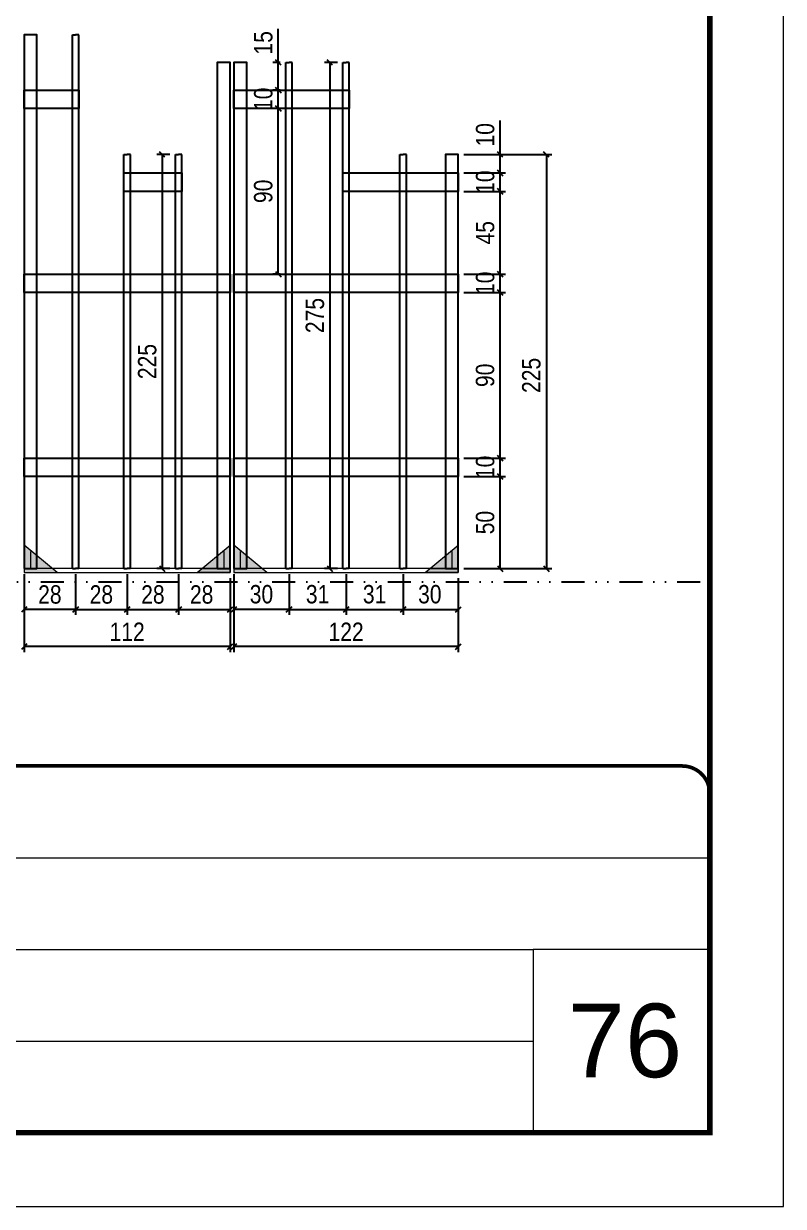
# Model space of a CAD drawing. Extents: x 14400 to 27878, y -21631 to 6985.
# Drawn here: x 20241 to 20653, y -14740 to -14097 of the extents above; entities that cross this region are included whole.
import ezdxf

# ---------------------------------------------------------------- set-up
doc = ezdxf.new("R2010")
doc.units = 0
for name, pattern in [('CONTINUO', [0]), ('DASHED', [0.75, 0.5, -0.25]), ('DIVIDE2', [0.625, 0.25, -0.125, 0, -0.125, 0, -0.125]), ('HIDDEN', [0.375, 0.25, -0.125])]:
    doc.linetypes.add(name, pattern=pattern)
for name, color, linetype, lineweight in [('CARIMBO', 255, 'Continuous', 9), ('Folhas', 255, 'Continuous', 9), ('Madeira', 126, 'Continuous', 18), ('Sarr 2.2x7', 40, 'Continuous', 9), ('SARRAFO DE PRESSAO', 251, 'DASHED', 9)]:
    doc.layers.add(name, color=color, linetype=linetype, lineweight=lineweight)
for name, color, linetype in [('COTA', 241, 'Continuous'), ('Nível', 160, 'Continuous'), ('SARR_2.2x10', 60, 'Continuous'), ('SARR_3.5x7', 81, 'Continuous'), ('SARR_7x7', 40, 'Continuous')]:
    doc.layers.add(name, color=color, linetype=linetype)
doc.styles.add('ARIAL', font='arial.ttf')
doc.styles.add('COTA TECNICA', font='techl___.ttf', dxfattribs={"height": 10})
doc.dimstyles.new('PAINEL', dxfattribs={"dimtxt": 10, "dimasz": 3, "dimexe": 3, "dimexo": 3, "dimgap": 3, "dimtad": 1, "dimdec": 1, "dimzin": 12, "dimdsep": 46, "dimtxsty": 'COTA TECNICA', "dimblk1": 'OBLIQUE', "dimblk2": 'OBLIQUE', "dimsah": 1, "dimcen": 0.9, "dimclrd": 4, "dimclre": 4, "dimclrt": 240, "dimadec": 1, "dimazin": 3, "dimtfac": 1, "dimtdec": 1, "dimtmove": 0, "dimatfit": 3, "dimfxl": 1, "dimtolj": 1, "dimtzin": 12, "dimarcsym": 0})

# ---------------------------------------------------------------- blocks, each defined once
blk = doc.blocks.new('9999999999')
at = {"color": 30, "linetype": 'CONTINUO'}
for p, q in [((98564.56, 34379.64), (99583.98, 34379.64)), ((98564.56, 34329.83), (99487.98, 34329.83)), ((99583.98, 34329.83), (99487.98, 34329.83)), ((99487.98, 34329.83), (99487.98, 34230.21)), ((98564.56, 34280.02), (99487.98, 34280.02))]:
    blk.add_line(p, q, dxfattribs=at)
at = {"color": 30, "linetype": 'CONTINUO', "const_width": 2}
blk.add_lwpolyline([(99583.98, 34230.21), (99583.98, 34414.45, 0.414214), (99568.98, 34429.45), (98228.98, 34429.45, 0.414214), (98213.98, 34414.45), (98213.98, 34245.21, 0.414214), (98228.98, 34230.21), (99583.98, 34230.21)], format="xyb", dxfattribs=at)
at = {"layer": 'Folhas'}
blk.add_lwpolyline([(98138.98, 34190.21), (99623.98, 34190.21), (99623.98, 35240.21), (98138.98, 35240.21)], close=True, dxfattribs=at)
at = {"layer": 'Folhas', "color": 30, "const_width": 3}
blk.add_lwpolyline([(98213.98, 34230.21), (99583.98, 34230.21), (99583.98, 35200.21), (98213.98, 35200.21)], close=True, dxfattribs=at)
blk = doc.blocks.new('_Oblique')
at = {"color": 0, "linetype": 'ByBlock', "lineweight": -2}
blk.add_line((-0.5, -0.5), (0.5, 0.5), dxfattribs=at)
blk = doc.blocks.new('*D3147')
at = {"layer": 'COTA', "color": 4, "lineweight": -2, "transparency": 16777216}
for p, q in [((20240.82, -14411.34), (20240.82, -14438.52)), ((20352.82, -14411.34), (20352.82, -14438.52)), ((20352.82, -14435.52), (20240.82, -14435.52))]:
    blk.add_line(p, q, dxfattribs=at)
at = {"layer": 'Defpoints', "color": 0, "transparency": 16777216}
for p in [(20240.82, -14408.34), (20352.82, -14408.34), (20240.82, -14435.52)]:
    blk.add_point(p, dxfattribs=at)
at = {"layer": 'COTA', "color": 4, "lineweight": -2, "transparency": 16777216, "xscale": 3, "yscale": 3, "zscale": 3, "rotation": 180}
blk.add_blockref('_Oblique', (20240.82, -14435.52), dxfattribs=at)
at = {"layer": 'COTA', "color": 4, "lineweight": -2, "transparency": 16777216, "xscale": 3, "yscale": 3, "zscale": 3}
blk.add_blockref('_Oblique', (20352.82, -14435.52), dxfattribs=at)
at = {"layer": 'COTA', "color": 240, "transparency": 16777216, "insert": (20296.82, -14427.46), "char_height": 10, "attachment_point": 5, "style": 'COTA TECNICA'}
blk.add_mtext('\\A1;112', dxfattribs=at)
blk = doc.blocks.new('*D3148')
at = {"layer": 'COTA', "color": 4, "lineweight": -2, "transparency": 16777216}
for p, q in [((20240.82, -14396.14), (20240.82, -14418.34)), ((20268.82, -14396.14), (20268.82, -14418.34)), ((20268.82, -14415.34), (20240.82, -14415.34))]:
    blk.add_line(p, q, dxfattribs=at)
at = {"layer": 'Defpoints', "color": 0, "transparency": 16777216}
for p in [(20240.82, -14393.14), (20268.82, -14393.14), (20240.82, -14415.34)]:
    blk.add_point(p, dxfattribs=at)
at = {"layer": 'COTA', "color": 4, "lineweight": -2, "transparency": 16777216, "xscale": 3, "yscale": 3, "zscale": 3, "rotation": 180}
blk.add_blockref('_Oblique', (20240.82, -14415.34), dxfattribs=at)
at = {"layer": 'COTA', "color": 4, "lineweight": -2, "transparency": 16777216, "xscale": 3, "yscale": 3, "zscale": 3}
blk.add_blockref('_Oblique', (20268.82, -14415.34), dxfattribs=at)
at = {"layer": 'COTA', "color": 240, "transparency": 16777216, "insert": (20254.82, -14407.25), "char_height": 10, "attachment_point": 5, "style": 'COTA TECNICA'}
blk.add_mtext('\\A1;28', dxfattribs=at)
blk = doc.blocks.new('*D3149')
at = {"layer": 'COTA', "color": 4, "lineweight": -2, "transparency": 16777216}
for p, q in [((20324.82, -14396.14), (20324.82, -14418.34)), ((20352.82, -14398.34), (20352.82, -14418.34)), ((20324.82, -14415.34), (20352.82, -14415.34))]:
    blk.add_line(p, q, dxfattribs=at)
at = {"layer": 'Defpoints', "color": 0, "transparency": 16777216}
for p in [(20324.82, -14393.14), (20352.82, -14395.34), (20352.82, -14415.34)]:
    blk.add_point(p, dxfattribs=at)
at = {"layer": 'COTA', "color": 4, "lineweight": -2, "transparency": 16777216, "xscale": 3, "yscale": 3, "zscale": 3, "rotation": 180}
blk.add_blockref('_Oblique', (20324.82, -14415.34), dxfattribs=at)
at = {"layer": 'COTA', "color": 4, "lineweight": -2, "transparency": 16777216, "xscale": 3, "yscale": 3, "zscale": 3}
blk.add_blockref('_Oblique', (20352.82, -14415.34), dxfattribs=at)
at = {"layer": 'COTA', "color": 240, "transparency": 16777216, "insert": (20337.32, -14407.25), "char_height": 10, "attachment_point": 5, "style": 'COTA TECNICA'}
blk.add_mtext('\\A1;28', dxfattribs=at)
blk = doc.blocks.new('*D3150')
at = {"layer": 'COTA', "color": 4, "lineweight": -2, "transparency": 16777216}
for p, q in [((20268.82, -14396.14), (20268.82, -14418.34)), ((20296.82, -14396.14), (20296.82, -14418.34)), ((20268.82, -14415.34), (20296.82, -14415.34))]:
    blk.add_line(p, q, dxfattribs=at)
at = {"layer": 'Defpoints', "color": 0, "transparency": 16777216}
for p in [(20268.82, -14393.14), (20296.82, -14393.14), (20296.82, -14415.34)]:
    blk.add_point(p, dxfattribs=at)
at = {"layer": 'COTA', "color": 4, "lineweight": -2, "transparency": 16777216, "xscale": 3, "yscale": 3, "zscale": 3, "rotation": 180}
blk.add_blockref('_Oblique', (20268.82, -14415.34), dxfattribs=at)
at = {"layer": 'COTA', "color": 4, "lineweight": -2, "transparency": 16777216, "xscale": 3, "yscale": 3, "zscale": 3}
blk.add_blockref('_Oblique', (20296.82, -14415.34), dxfattribs=at)
at = {"layer": 'COTA', "color": 240, "transparency": 16777216, "insert": (20282.82, -14407.25), "char_height": 10, "attachment_point": 5, "style": 'COTA TECNICA'}
blk.add_mtext('\\A1;28', dxfattribs=at)
blk = doc.blocks.new('*D3151')
at = {"layer": 'COTA', "color": 4, "lineweight": -2, "transparency": 16777216}
for p, q in [((20296.82, -14396.14), (20296.82, -14418.34)), ((20324.82, -14396.14), (20324.82, -14418.34)), ((20296.82, -14415.34), (20324.82, -14415.34))]:
    blk.add_line(p, q, dxfattribs=at)
at = {"layer": 'Defpoints', "color": 0, "transparency": 16777216}
for p in [(20296.82, -14393.14), (20324.82, -14393.14), (20324.82, -14415.34)]:
    blk.add_point(p, dxfattribs=at)
at = {"layer": 'COTA', "color": 4, "lineweight": -2, "transparency": 16777216, "xscale": 3, "yscale": 3, "zscale": 3, "rotation": 180}
blk.add_blockref('_Oblique', (20296.82, -14415.34), dxfattribs=at)
at = {"layer": 'COTA', "color": 4, "lineweight": -2, "transparency": 16777216, "xscale": 3, "yscale": 3, "zscale": 3}
blk.add_blockref('_Oblique', (20324.82, -14415.34), dxfattribs=at)
at = {"layer": 'COTA', "color": 240, "transparency": 16777216, "insert": (20310.82, -14407.25), "char_height": 10, "attachment_point": 5, "style": 'COTA TECNICA'}
blk.add_mtext('\\A1;28', dxfattribs=at)
blk = doc.blocks.new('*D3152')
at = {"layer": 'COTA', "color": 4, "lineweight": -2, "transparency": 16777216}
for p, q in [((20354.82, -14411.34), (20354.82, -14438.52)), ((20476.82, -14411.34), (20476.82, -14438.52)), ((20476.82, -14435.52), (20354.82, -14435.52))]:
    blk.add_line(p, q, dxfattribs=at)
at = {"layer": 'Defpoints', "color": 0, "transparency": 16777216}
for p in [(20354.82, -14408.34), (20476.82, -14408.34), (20354.82, -14435.52)]:
    blk.add_point(p, dxfattribs=at)
at = {"layer": 'COTA', "color": 4, "lineweight": -2, "transparency": 16777216, "xscale": 3, "yscale": 3, "zscale": 3, "rotation": 180}
blk.add_blockref('_Oblique', (20354.82, -14435.52), dxfattribs=at)
at = {"layer": 'COTA', "color": 4, "lineweight": -2, "transparency": 16777216, "xscale": 3, "yscale": 3, "zscale": 3}
blk.add_blockref('_Oblique', (20476.82, -14435.52), dxfattribs=at)
at = {"layer": 'COTA', "color": 240, "transparency": 16777216, "insert": (20415.82, -14427.46), "char_height": 10, "attachment_point": 5, "style": 'COTA TECNICA'}
blk.add_mtext('\\A1;122', dxfattribs=at)
blk = doc.blocks.new('*D3153')
at = {"layer": 'COTA', "color": 4, "lineweight": -2, "transparency": 16777216}
for p, q in [((20354.82, -14396.14), (20354.82, -14418.34)), ((20384.82, -14396.14), (20384.82, -14418.34)), ((20384.82, -14415.34), (20354.82, -14415.34))]:
    blk.add_line(p, q, dxfattribs=at)
at = {"layer": 'Defpoints', "color": 0, "transparency": 16777216}
for p in [(20354.82, -14393.14), (20384.82, -14393.14), (20354.82, -14415.34)]:
    blk.add_point(p, dxfattribs=at)
at = {"layer": 'COTA', "color": 4, "lineweight": -2, "transparency": 16777216, "xscale": 3, "yscale": 3, "zscale": 3, "rotation": 180}
blk.add_blockref('_Oblique', (20354.82, -14415.34), dxfattribs=at)
at = {"layer": 'COTA', "color": 4, "lineweight": -2, "transparency": 16777216, "xscale": 3, "yscale": 3, "zscale": 3}
blk.add_blockref('_Oblique', (20384.82, -14415.34), dxfattribs=at)
at = {"layer": 'COTA', "color": 240, "transparency": 16777216, "insert": (20369.82, -14407.12), "char_height": 10, "attachment_point": 5, "style": 'COTA TECNICA'}
blk.add_mtext('\\A1;30', dxfattribs=at)
blk = doc.blocks.new('*D3154')
at = {"layer": 'COTA', "color": 4, "lineweight": -2, "transparency": 16777216}
for p, q in [((20446.82, -14396.14), (20446.82, -14418.34)), ((20476.82, -14398.34), (20476.82, -14418.34)), ((20446.82, -14415.34), (20476.82, -14415.34))]:
    blk.add_line(p, q, dxfattribs=at)
at = {"layer": 'Defpoints', "color": 0, "transparency": 16777216}
for p in [(20446.82, -14393.14), (20476.82, -14395.34), (20476.82, -14415.34)]:
    blk.add_point(p, dxfattribs=at)
at = {"layer": 'COTA', "color": 4, "lineweight": -2, "transparency": 16777216, "xscale": 3, "yscale": 3, "zscale": 3, "rotation": 180}
blk.add_blockref('_Oblique', (20446.82, -14415.34), dxfattribs=at)
at = {"layer": 'COTA', "color": 4, "lineweight": -2, "transparency": 16777216, "xscale": 3, "yscale": 3, "zscale": 3}
blk.add_blockref('_Oblique', (20476.82, -14415.34), dxfattribs=at)
at = {"layer": 'COTA', "color": 240, "transparency": 16777216, "insert": (20461.32, -14407.12), "char_height": 10, "attachment_point": 5, "style": 'COTA TECNICA'}
blk.add_mtext('\\A1;30', dxfattribs=at)
blk = doc.blocks.new('*D3155')
at = {"layer": 'COTA', "color": 4, "lineweight": -2, "transparency": 16777216}
for p, q in [((20384.82, -14396.14), (20384.82, -14418.34)), ((20415.82, -14396.14), (20415.82, -14418.34)), ((20384.82, -14415.34), (20415.82, -14415.34))]:
    blk.add_line(p, q, dxfattribs=at)
at = {"layer": 'Defpoints', "color": 0, "transparency": 16777216}
for p in [(20384.82, -14393.14), (20415.82, -14393.14), (20415.82, -14415.34)]:
    blk.add_point(p, dxfattribs=at)
at = {"layer": 'COTA', "color": 4, "lineweight": -2, "transparency": 16777216, "xscale": 3, "yscale": 3, "zscale": 3, "rotation": 180}
blk.add_blockref('_Oblique', (20384.82, -14415.34), dxfattribs=at)
at = {"layer": 'COTA', "color": 4, "lineweight": -2, "transparency": 16777216, "xscale": 3, "yscale": 3, "zscale": 3}
blk.add_blockref('_Oblique', (20415.82, -14415.34), dxfattribs=at)
at = {"layer": 'COTA', "color": 240, "transparency": 16777216, "insert": (20400.32, -14407.12), "char_height": 10, "attachment_point": 5, "style": 'COTA TECNICA'}
blk.add_mtext('\\A1;31', dxfattribs=at)
blk = doc.blocks.new('*D3156')
at = {"layer": 'COTA', "color": 4, "lineweight": -2, "transparency": 16777216}
for p, q in [((20479.82, -14343.14), (20502.52, -14343.14)), ((20499.52, -14393.14), (20499.52, -14343.14)), ((20479.82, -14393.14), (20502.52, -14393.14))]:
    blk.add_line(p, q, dxfattribs=at)
at = {"layer": 'Defpoints', "color": 0, "transparency": 16777216}
for p in [(20476.82, -14343.14), (20499.52, -14343.14), (20476.82, -14393.14)]:
    blk.add_point(p, dxfattribs=at)
at = {"layer": 'COTA', "color": 4, "lineweight": -2, "transparency": 16777216, "xscale": 3, "yscale": 3, "zscale": 3}
for p, rotation in [((20499.52, -14343.14), 90), ((20499.52, -14393.14), 270)]:
    blk.add_blockref('_Oblique', p, dxfattribs=dict(at, rotation=rotation))
at = {"layer": 'COTA', "color": 240, "transparency": 16777216, "insert": (20491.41, -14368.14), "char_height": 10, "attachment_point": 5, "rotation": 90, "style": 'COTA TECNICA'}
blk.add_mtext('\\A1;50', dxfattribs=at)
blk = doc.blocks.new('*D3157')
at = {"layer": 'COTA', "color": 4, "lineweight": -2, "transparency": 16777216}
for p, q in [((20415.82, -14396.14), (20415.82, -14418.34)), ((20446.82, -14396.14), (20446.82, -14418.34)), ((20415.82, -14415.34), (20446.82, -14415.34))]:
    blk.add_line(p, q, dxfattribs=at)
at = {"layer": 'Defpoints', "color": 0, "transparency": 16777216}
for p in [(20415.82, -14393.14), (20446.82, -14393.14), (20446.82, -14415.34)]:
    blk.add_point(p, dxfattribs=at)
at = {"layer": 'COTA', "color": 4, "lineweight": -2, "transparency": 16777216, "xscale": 3, "yscale": 3, "zscale": 3, "rotation": 180}
blk.add_blockref('_Oblique', (20415.82, -14415.34), dxfattribs=at)
at = {"layer": 'COTA', "color": 4, "lineweight": -2, "transparency": 16777216, "xscale": 3, "yscale": 3, "zscale": 3}
blk.add_blockref('_Oblique', (20446.82, -14415.34), dxfattribs=at)
at = {"layer": 'COTA', "color": 240, "transparency": 16777216, "insert": (20431.32, -14407.12), "char_height": 10, "attachment_point": 5, "style": 'COTA TECNICA'}
blk.add_mtext('\\A1;31', dxfattribs=at)
blk = doc.blocks.new('*D3158')
at = {"layer": 'COTA', "color": 4, "lineweight": -2, "transparency": 16777216}
for p, q in [((20479.82, -14333.14), (20502.52, -14333.14)), ((20499.52, -14343.14), (20499.52, -14333.14)), ((20479.82, -14343.14), (20502.52, -14343.14))]:
    blk.add_line(p, q, dxfattribs=at)
at = {"layer": 'Defpoints', "color": 0, "transparency": 16777216}
for p in [(20476.82, -14333.14), (20499.52, -14333.14), (20476.82, -14343.14)]:
    blk.add_point(p, dxfattribs=at)
at = {"layer": 'COTA', "color": 4, "lineweight": -2, "transparency": 16777216, "xscale": 3, "yscale": 3, "zscale": 3}
for p, rotation in [((20499.52, -14333.14), 90), ((20499.52, -14343.14), 270)]:
    blk.add_blockref('_Oblique', p, dxfattribs=dict(at, rotation=rotation))
at = {"layer": 'COTA', "color": 240, "transparency": 16777216, "insert": (20491.42, -14338.14), "char_height": 10, "attachment_point": 5, "rotation": 90, "style": 'COTA TECNICA'}
blk.add_mtext('\\A1;10', dxfattribs=at)
blk = doc.blocks.new('*D3159')
at = {"layer": 'COTA', "color": 4, "lineweight": -2, "transparency": 16777216}
for p, q in [((20479.82, -14243.14), (20502.52, -14243.14)), ((20499.52, -14333.14), (20499.52, -14243.14)), ((20479.82, -14333.14), (20502.52, -14333.14))]:
    blk.add_line(p, q, dxfattribs=at)
at = {"layer": 'Defpoints', "color": 0, "transparency": 16777216}
for p in [(20476.82, -14243.14), (20499.52, -14243.14), (20476.82, -14333.14)]:
    blk.add_point(p, dxfattribs=at)
at = {"layer": 'COTA', "color": 4, "lineweight": -2, "transparency": 16777216, "xscale": 3, "yscale": 3, "zscale": 3}
for p, rotation in [((20499.52, -14243.14), 90), ((20499.52, -14333.14), 270)]:
    blk.add_blockref('_Oblique', p, dxfattribs=dict(at, rotation=rotation))
at = {"layer": 'COTA', "color": 240, "transparency": 16777216, "insert": (20491.39, -14288.14), "char_height": 10, "attachment_point": 5, "rotation": 90, "style": 'COTA TECNICA'}
blk.add_mtext('\\A1;90', dxfattribs=at)
blk = doc.blocks.new('*D3160')
at = {"layer": 'COTA', "color": 4, "lineweight": -2, "transparency": 16777216}
for p, q in [((20479.82, -14233.14), (20502.52, -14233.14)), ((20499.52, -14243.14), (20499.52, -14233.14)), ((20479.82, -14243.14), (20502.52, -14243.14))]:
    blk.add_line(p, q, dxfattribs=at)
at = {"layer": 'Defpoints', "color": 0, "transparency": 16777216}
for p in [(20476.82, -14233.14), (20499.52, -14233.14), (20476.82, -14243.14)]:
    blk.add_point(p, dxfattribs=at)
at = {"layer": 'COTA', "color": 4, "lineweight": -2, "transparency": 16777216, "xscale": 3, "yscale": 3, "zscale": 3}
for p, rotation in [((20499.52, -14233.14), 90), ((20499.52, -14243.14), 270)]:
    blk.add_blockref('_Oblique', p, dxfattribs=dict(at, rotation=rotation))
at = {"layer": 'COTA', "color": 240, "transparency": 16777216, "insert": (20491.42, -14238.14), "char_height": 10, "attachment_point": 5, "rotation": 90, "style": 'COTA TECNICA'}
blk.add_mtext('\\A1;10', dxfattribs=at)
blk = doc.blocks.new('*D3161')
at = {"layer": 'COTA', "color": 4, "lineweight": -2, "transparency": 16777216}
for p, q in [((20479.82, -14168.18), (20527.65, -14168.18)), ((20524.65, -14168.18), (20524.65, -14393.14)), ((20479.82, -14393.14), (20527.65, -14393.14))]:
    blk.add_line(p, q, dxfattribs=at)
at = {"layer": 'Defpoints', "color": 0, "transparency": 16777216}
for p in [(20476.82, -14168.18), (20476.82, -14393.14), (20524.65, -14393.14)]:
    blk.add_point(p, dxfattribs=at)
at = {"layer": 'COTA', "color": 4, "lineweight": -2, "transparency": 16777216, "xscale": 3, "yscale": 3, "zscale": 3}
for p, rotation in [((20524.65, -14168.18), 90), ((20524.65, -14393.14), 270)]:
    blk.add_blockref('_Oblique', p, dxfattribs=dict(at, rotation=rotation))
at = {"layer": 'COTA', "color": 240, "transparency": 16777216, "insert": (20516.54, -14288.18), "char_height": 10, "attachment_point": 5, "rotation": 90, "style": 'COTA TECNICA'}
blk.add_mtext('\\A1;225', dxfattribs=at)
blk = doc.blocks.new('*D3192')
at = {"layer": 'COTA', "color": 4, "lineweight": -2, "transparency": 16777216}
for p, q in [((20320.07, -14168.18), (20312.87, -14168.18)), ((20315.87, -14168.18), (20315.87, -14393.14)), ((20320.07, -14393.14), (20312.87, -14393.14))]:
    blk.add_line(p, q, dxfattribs=at)
at = {"layer": 'Defpoints', "color": 0, "transparency": 16777216}
for p in [(20323.07, -14168.18), (20315.87, -14393.14), (20323.07, -14393.14)]:
    blk.add_point(p, dxfattribs=at)
at = {"layer": 'COTA', "color": 4, "lineweight": -2, "transparency": 16777216, "xscale": 3, "yscale": 3, "zscale": 3}
for p, rotation in [((20315.87, -14168.18), 90), ((20315.87, -14393.14), 270)]:
    blk.add_blockref('_Oblique', p, dxfattribs=dict(at, rotation=rotation))
at = {"layer": 'COTA', "color": 240, "transparency": 16777216, "insert": (20307.76, -14280.66), "char_height": 10, "attachment_point": 5, "rotation": 90, "style": 'COTA TECNICA'}
blk.add_mtext('\\A1;225', dxfattribs=at)
blk = doc.blocks.new('*D3285')
at = {"layer": 'COTA', "color": 4, "lineweight": -2, "transparency": 16777216}
for p, q in [((20411.07, -14118.18), (20404.02, -14118.18)), ((20407.02, -14118.18), (20407.02, -14393.14)), ((20411.07, -14393.14), (20404.02, -14393.14))]:
    blk.add_line(p, q, dxfattribs=at)
at = {"layer": 'Defpoints', "color": 0, "transparency": 16777216}
for p in [(20414.07, -14118.18), (20407.02, -14393.14), (20414.07, -14393.14)]:
    blk.add_point(p, dxfattribs=at)
at = {"layer": 'COTA', "color": 4, "lineweight": -2, "transparency": 16777216, "xscale": 3, "yscale": 3, "zscale": 3}
for p, rotation in [((20407.02, -14118.18), 90), ((20407.02, -14393.14), 270)]:
    blk.add_blockref('_Oblique', p, dxfattribs=dict(at, rotation=rotation))
at = {"layer": 'COTA', "color": 240, "transparency": 16777216, "insert": (20398.91, -14255.66), "char_height": 10, "attachment_point": 5, "rotation": 90, "style": 'COTA TECNICA'}
blk.add_mtext('\\A1;275', dxfattribs=at)
blk = doc.blocks.new('*D3288')
at = {"layer": 'COTA', "color": 4, "lineweight": -2, "transparency": 16777216}
for p, q in [((20380.07, -14143.18), (20375.96, -14143.18)), ((20378.96, -14233.18), (20378.96, -14143.18)), ((20380.07, -14233.18), (20375.96, -14233.18))]:
    blk.add_line(p, q, dxfattribs=at)
at = {"layer": 'Defpoints', "color": 0, "transparency": 16777216}
for p in [(20378.96, -14143.18), (20383.07, -14143.18), (20383.07, -14233.18)]:
    blk.add_point(p, dxfattribs=at)
at = {"layer": 'COTA', "color": 4, "lineweight": -2, "transparency": 16777216, "xscale": 3, "yscale": 3, "zscale": 3}
for p, rotation in [((20378.96, -14143.18), 90), ((20378.96, -14233.18), 270)]:
    blk.add_blockref('_Oblique', p, dxfattribs=dict(at, rotation=rotation))
at = {"layer": 'COTA', "color": 240, "transparency": 16777216, "insert": (20370.82, -14188.18), "char_height": 10, "attachment_point": 5, "rotation": 90, "style": 'COTA TECNICA'}
blk.add_mtext('\\A1;90', dxfattribs=at)
blk = doc.blocks.new('*D3289')
at = {"layer": 'COTA', "color": 4, "lineweight": -2, "transparency": 16777216}
for p, q in [((20380.07, -14133.18), (20375.96, -14133.18)), ((20378.96, -14143.18), (20378.96, -14133.18)), ((20380.07, -14143.18), (20375.96, -14143.18))]:
    blk.add_line(p, q, dxfattribs=at)
at = {"layer": 'Defpoints', "color": 0, "transparency": 16777216}
for p in [(20378.96, -14133.18), (20383.07, -14133.18), (20383.07, -14143.18)]:
    blk.add_point(p, dxfattribs=at)
at = {"layer": 'COTA', "color": 4, "lineweight": -2, "transparency": 16777216, "xscale": 3, "yscale": 3, "zscale": 3}
for p, rotation in [((20378.96, -14133.18), 90), ((20378.96, -14143.18), 270)]:
    blk.add_blockref('_Oblique', p, dxfattribs=dict(at, rotation=rotation))
at = {"layer": 'COTA', "color": 240, "transparency": 16777216, "insert": (20370.85, -14138.18), "char_height": 10, "attachment_point": 5, "rotation": 90, "style": 'COTA TECNICA'}
blk.add_mtext('\\A1;10', dxfattribs=at)
blk = doc.blocks.new('*D3290')
at = {"layer": 'COTA', "color": 4, "lineweight": -2, "transparency": 16777216}
for p, q in [((20378.96, -14118.18), (20378.96, -14099.81)), ((20380.07, -14118.18), (20375.96, -14118.18)), ((20378.96, -14133.18), (20378.96, -14118.18)), ((20380.07, -14133.18), (20375.96, -14133.18))]:
    blk.add_line(p, q, dxfattribs=at)
at = {"layer": 'Defpoints', "color": 0, "transparency": 16777216}
for p in [(20378.96, -14118.18), (20383.07, -14118.18), (20383.07, -14133.18)]:
    blk.add_point(p, dxfattribs=at)
at = {"layer": 'COTA', "color": 4, "lineweight": -2, "transparency": 16777216, "xscale": 3, "yscale": 3, "zscale": 3}
for p, rotation in [((20378.96, -14118.18), 90), ((20378.96, -14133.18), 270)]:
    blk.add_blockref('_Oblique', p, dxfattribs=dict(at, rotation=rotation))
at = {"layer": 'COTA', "color": 240, "transparency": 16777216, "insert": (20370.85, -14107.49), "char_height": 10, "attachment_point": 5, "rotation": 90, "style": 'COTA TECNICA'}
blk.add_mtext('\\A1;15', dxfattribs=at)
blk = doc.blocks.new('*D3292')
at = {"layer": 'COTA', "color": 4, "lineweight": -2, "transparency": 16777216}
for p, q in [((20479.82, -14188.18), (20502.52, -14188.18)), ((20499.52, -14233.18), (20499.52, -14188.18)), ((20479.82, -14233.18), (20502.52, -14233.18))]:
    blk.add_line(p, q, dxfattribs=at)
at = {"layer": 'Defpoints', "color": 0, "transparency": 16777216}
for p in [(20476.82, -14188.18), (20499.52, -14188.18), (20476.82, -14233.18)]:
    blk.add_point(p, dxfattribs=at)
at = {"layer": 'COTA', "color": 4, "lineweight": -2, "transparency": 16777216, "xscale": 3, "yscale": 3, "zscale": 3}
for p, rotation in [((20499.52, -14188.18), 90), ((20499.52, -14233.18), 270)]:
    blk.add_blockref('_Oblique', p, dxfattribs=dict(at, rotation=rotation))
at = {"layer": 'COTA', "color": 240, "transparency": 16777216, "insert": (20491.41, -14210.68), "char_height": 10, "attachment_point": 5, "rotation": 90, "style": 'COTA TECNICA'}
blk.add_mtext('\\A1;45', dxfattribs=at)
blk = doc.blocks.new('*D3293')
at = {"layer": 'COTA', "color": 4, "lineweight": -2, "transparency": 16777216}
for p, q in [((20479.82, -14178.18), (20502.52, -14178.18)), ((20499.52, -14188.18), (20499.52, -14178.18)), ((20479.82, -14188.18), (20502.52, -14188.18))]:
    blk.add_line(p, q, dxfattribs=at)
at = {"layer": 'Defpoints', "color": 0, "transparency": 16777216}
for p in [(20476.82, -14178.18), (20499.52, -14178.18), (20476.82, -14188.18)]:
    blk.add_point(p, dxfattribs=at)
at = {"layer": 'COTA', "color": 4, "lineweight": -2, "transparency": 16777216, "xscale": 3, "yscale": 3, "zscale": 3}
for p, rotation in [((20499.52, -14178.18), 90), ((20499.52, -14188.18), 270)]:
    blk.add_blockref('_Oblique', p, dxfattribs=dict(at, rotation=rotation))
at = {"layer": 'COTA', "color": 240, "transparency": 16777216, "insert": (20491.42, -14183.18), "char_height": 10, "attachment_point": 5, "rotation": 90, "style": 'COTA TECNICA'}
blk.add_mtext('\\A1;10', dxfattribs=at)
blk = doc.blocks.new('*D3291')
at = {"layer": 'COTA', "color": 4, "lineweight": -2, "transparency": 16777216}
for p, q in [((20499.52, -14168.18), (20499.52, -14149.75)), ((20479.82, -14168.18), (20502.52, -14168.18)), ((20499.52, -14178.18), (20499.52, -14168.18)), ((20479.82, -14178.18), (20502.52, -14178.18))]:
    blk.add_line(p, q, dxfattribs=at)
at = {"layer": 'Defpoints', "color": 0, "transparency": 16777216}
for p in [(20476.82, -14168.18), (20499.52, -14168.18), (20476.82, -14178.18)]:
    blk.add_point(p, dxfattribs=at)
at = {"layer": 'COTA', "color": 4, "lineweight": -2, "transparency": 16777216, "xscale": 3, "yscale": 3, "zscale": 3}
for p, rotation in [((20499.52, -14168.18), 90), ((20499.52, -14178.18), 270)]:
    blk.add_blockref('_Oblique', p, dxfattribs=dict(at, rotation=rotation))
at = {"layer": 'COTA', "color": 240, "transparency": 16777216, "insert": (20491.42, -14157.46), "char_height": 10, "attachment_point": 5, "rotation": 90, "style": 'COTA TECNICA'}
blk.add_mtext('\\A1;10', dxfattribs=at)

msp = doc.modelspace()

# ---------------------------------------------------------------- hatches: boundary and pattern name
at = {"layer": 'Madeira'}
h = msp.add_hatch(color=252, dxfattribs=at)
h.dxf.hatch_style = 2
h.paths.add_polyline_path([(20240.82, -14380.34), (20240.82, -14395.34), (20258.82, -14395.34)])
h = msp.add_hatch(color=252, dxfattribs=at)
h.dxf.hatch_style = 2
h.paths.add_polyline_path([(20352.82, -14380.34), (20352.82, -14395.34), (20334.82, -14395.34)])
h = msp.add_hatch(color=252, dxfattribs=at)
h.dxf.hatch_style = 2
h.paths.add_polyline_path([(20354.82, -14380.34), (20354.82, -14395.34), (20372.82, -14395.34)])
h = msp.add_hatch(color=252, dxfattribs=at)
h.dxf.hatch_style = 2
h.paths.add_polyline_path([(20476.82, -14380.34), (20476.82, -14395.34), (20458.82, -14395.34)])

# ---------------------------------------------------------------- linework, layer by layer
at = {"layer": 'Madeira', "color": 1, "linetype": 'HIDDEN'}
for p, q in [((20244.32, -14383.84), (20244.32, -14393.14)), ((20244.32, -14383.84), (20244.32, -14393.14)), ((20349.32, -14383.84), (20349.32, -14393.14)), ((20349.32, -14383.84), (20349.32, -14393.14)), ((20358.32, -14383.84), (20358.32, -14393.14)), ((20358.32, -14383.84), (20358.32, -14393.14)), ((20473.32, -14383.84), (20473.32, -14393.14)), ((20473.32, -14383.84), (20473.32, -14393.14)), ((20250.66, -14393.14), (20240.82, -14393.14)), ((20250.66, -14393.14), (20240.82, -14393.14)), ((20256.62, -14393.14), (20240.82, -14393.14)), ((20247.82, -14387.34), (20247.82, -14393.14)), ((20337.02, -14393.14), (20352.82, -14393.14)), ((20342.99, -14393.14), (20352.82, -14393.14)), ((20342.99, -14393.14), (20352.82, -14393.14)), ((20364.66, -14393.14), (20354.82, -14393.14)), ((20364.66, -14393.14), (20354.82, -14393.14)), ((20370.62, -14393.14), (20354.82, -14393.14)), ((20361.82, -14387.34), (20361.82, -14393.14)), ((20461.02, -14393.14), (20476.82, -14393.14)), ((20466.99, -14393.14), (20476.82, -14393.14)), ((20466.99, -14393.14), (20476.82, -14393.14))]:
    msp.add_line(p, q, dxfattribs=at)
at = {"layer": 'Madeira'}
for p, q in [((20240.82, -14393.14), (20240.82, -14395.34)), ((20240.82, -14393.14), (20240.82, -14395.34)), ((20240.82, -14393.14), (20240.82, -14395.34)), ((20354.82, -14393.14), (20354.82, -14395.34)), ((20354.82, -14393.14), (20354.82, -14395.34)), ((20354.82, -14393.14), (20354.82, -14395.34))]:
    msp.add_line(p, q, dxfattribs=at)
at = {"layer": 'Madeira', "color": 0}
for points in [[(20240.82, -14380.34), (20240.82, -14395.34), (20258.82, -14395.34), (20240.82, -14380.34)], [(20352.82, -14380.34), (20352.82, -14395.34), (20334.82, -14395.34), (20352.82, -14380.34)], [(20354.82, -14380.34), (20354.82, -14395.34), (20372.82, -14395.34), (20354.82, -14380.34)], [(20476.82, -14380.34), (20476.82, -14395.34), (20458.82, -14395.34), (20476.82, -14380.34)]]:
    msp.add_lwpolyline(points, dxfattribs=at)
at = {"layer": 'Nível', "color": 4, "linetype": 'DIVIDE2', "ltscale": 50}
msp.add_line((19243.47, -14400.34), (20613.47, -14400.34), dxfattribs=at)
at = {"layer": 'Sarr 2.2x7'}
for points in [[(20352.82, -14393.14), (20240.82, -14393.14), (20240.82, -14395.34), (20352.82, -14395.34)], [(20476.82, -14393.14), (20354.82, -14393.14), (20354.82, -14395.34), (20476.82, -14395.34)]]:
    msp.add_lwpolyline(points, close=True, dxfattribs=at)
at = {"layer": 'SARR_2.2x10'}
for points in [[(20240.82, -14133.18), (20270.57, -14133.18), (20270.57, -14143.18), (20240.82, -14143.18)], [(20354.82, -14133.18), (20417.57, -14133.18), (20417.57, -14143.18), (20354.82, -14143.18)], [(20295.07, -14178.18), (20326.57, -14178.18), (20326.57, -14188.18), (20295.07, -14188.18)], [(20414.07, -14178.18), (20476.82, -14178.18), (20476.82, -14188.18), (20414.07, -14188.18)], [(20240.82, -14233.18), (20352.82, -14233.18), (20352.82, -14243.18), (20240.82, -14243.18)], [(20354.82, -14233.18), (20476.82, -14233.18), (20476.82, -14243.18), (20354.82, -14243.18)], [(20240.82, -14333.18), (20352.82, -14333.18), (20352.82, -14343.18), (20240.82, -14343.18)], [(20354.82, -14333.18), (20476.82, -14333.18), (20476.82, -14343.18), (20354.82, -14343.18)]]:
    msp.add_lwpolyline(points, close=True, dxfattribs=at)
at = {"layer": 'SARR_3.5x7'}
for p, q in [((20267.07, -14393.14), (20267.07, -14103.18)), ((20267.07, -14103.18), (20268.82, -14103.18)), ((20270.57, -14103.18), (20268.82, -14103.18)), ((20270.57, -14393.14), (20270.57, -14103.18)), ((20383.07, -14393.14), (20383.07, -14118.18)), ((20383.07, -14118.18), (20384.82, -14118.18)), ((20386.57, -14118.18), (20384.82, -14118.18)), ((20386.57, -14393.14), (20386.57, -14118.18)), ((20414.07, -14393.14), (20414.07, -14118.18)), ((20414.07, -14118.18), (20415.82, -14118.18)), ((20417.57, -14118.18), (20415.82, -14118.18)), ((20417.57, -14393.14), (20417.57, -14118.18)), ((20295.07, -14393.14), (20295.07, -14168.18)), ((20295.07, -14168.18), (20296.82, -14168.18)), ((20298.57, -14168.18), (20296.82, -14168.18)), ((20298.57, -14393.14), (20298.57, -14168.18)), ((20323.07, -14393.14), (20323.07, -14168.18)), ((20323.07, -14168.18), (20324.82, -14168.18)), ((20326.57, -14168.18), (20324.82, -14168.18)), ((20326.57, -14393.14), (20326.57, -14168.18)), ((20445.07, -14393.14), (20445.07, -14168.18)), ((20445.07, -14168.18), (20446.82, -14168.18)), ((20448.57, -14168.18), (20446.82, -14168.18)), ((20448.57, -14393.14), (20448.57, -14168.18)), ((20267.07, -14393.14), (20268.82, -14393.14)), ((20270.57, -14393.14), (20268.82, -14393.14)), ((20295.07, -14393.14), (20296.82, -14393.14)), ((20298.57, -14393.14), (20296.82, -14393.14)), ((20323.07, -14393.14), (20324.82, -14393.14)), ((20326.57, -14393.14), (20324.82, -14393.14)), ((20383.07, -14393.14), (20384.82, -14393.14)), ((20386.57, -14393.14), (20384.82, -14393.14)), ((20414.07, -14393.14), (20415.82, -14393.14)), ((20417.57, -14393.14), (20415.82, -14393.14)), ((20445.07, -14393.14), (20446.82, -14393.14)), ((20448.57, -14393.14), (20446.82, -14393.14))]:
    msp.add_line(p, q, dxfattribs=at)
at = {"layer": 'SARR_7x7'}
for points in [[(20240.82, -14393.14), (20247.82, -14393.14), (20247.82, -14103.18), (20240.82, -14103.18)], [(20345.82, -14393.14), (20352.82, -14393.14), (20352.82, -14118.18), (20345.82, -14118.18)], [(20354.82, -14393.14), (20361.82, -14393.14), (20361.82, -14118.18), (20354.82, -14118.18)], [(20469.82, -14393.14), (20476.82, -14393.14), (20476.82, -14168.18), (20469.82, -14168.18)]]:
    msp.add_lwpolyline(points, close=True, dxfattribs=at)

# ---------------------------------------------------------------- block references
at = {"layer": 'SARRAFO DE PRESSAO', "color": 6, "linetype": 'ByBlock'}
msp.add_blockref('9999999999', (-78970.51, -48929.83), dxfattribs=at)

# ---------------------------------------------------------------- texts
at = {"layer": 'CARIMBO', "style": 'ARIAL'}
msp.add_text('76', height=40, dxfattribs=at).set_placement((20536.33, -14669.48))

# ---------------------------------------------------------------- dimensions: what is measured, and where the dimension line sits
at = {"layer": 'COTA'}
for base, p1, p2, picture, middle in [((20378.96, -14118.18), (20383.07, -14133.18), (20383.07, -14118.18), '*D3290', (20370.85, -14107.49)), ((20407.02, -14393.14), (20414.07, -14118.18), (20414.07, -14393.14), '*D3285', (20398.91, -14255.66)), ((20378.96, -14143.18), (20383.07, -14233.18), (20383.07, -14143.18), '*D3288', (20370.82, -14188.18)), ((20499.52, -14168.18), (20476.82, -14178.18), (20476.82, -14168.18), '*D3291', (20491.42, -14157.46)), ((20499.52, -14188.18), (20476.82, -14233.18), (20476.82, -14188.18), '*D3292', (20491.41, -14210.68))]:
    dim = msp.add_linear_dim(base=base, p1=p1, p2=p2, angle=90, dimstyle='PAINEL', dxfattribs=at)
    dim.commit()
    dim.dimension.update_dxf_attribs({"geometry": picture, "text_midpoint": middle})
for base, p1, p2, picture, middle in [((20378.96, -14133.18), (20383.07, -14143.18), (20383.07, -14133.18), '*D3289', (20378.96, -14138.18)), ((20499.52, -14178.18), (20476.82, -14188.18), (20476.82, -14178.18), '*D3293', (20499.52, -14183.18))]:
    dim = msp.add_linear_dim(base=base, p1=p1, p2=p2, angle=90, dimstyle='PAINEL', dxfattribs=at)
    dim.commit()
    dim.dimension.update_dxf_attribs({"geometry": picture, "text_midpoint": middle, "dimtype": 160})
for base, p1, p2, angle, picture, middle in [((20315.87, -14393.14), (20323.07, -14168.18), (20323.07, -14393.14), 90, '*D3192', (20307.76, -14280.66)), ((20499.52, -14243.14), (20476.82, -14333.14), (20476.82, -14243.14), 90, '*D3159', (20491.39, -14288.14)), ((20499.52, -14343.14), (20476.82, -14393.14), (20476.82, -14343.14), 90, '*D3156', (20491.41, -14368.14)), ((20240.82, -14415.34), (20268.82, -14393.14), (20240.82, -14393.14), 180, '*D3148', (20254.82, -14407.25)), ((20354.82, -14415.34), (20384.82, -14393.14), (20354.82, -14393.14), 180, '*D3153', (20369.82, -14407.12)), ((20240.82, -14435.52), (20352.82, -14408.34), (20240.82, -14408.34), 180, '*D3147', (20296.82, -14427.46)), ((20354.82, -14435.52), (20476.82, -14408.34), (20354.82, -14408.34), 180, '*D3152', (20415.82, -14427.46))]:
    dim = msp.add_linear_dim(base=base, p1=p1, p2=p2, angle=angle, dimstyle='PAINEL', override={"dimtmove": 1}, dxfattribs=at)
    dim.commit()
    dim.dimension.update_dxf_attribs({"geometry": picture, "text_midpoint": middle})
for base, p1, p2, picture, middle in [((20524.65, -14393.14), (20476.82, -14168.18), (20476.82, -14393.14), '*D3161', (20524.65, -14288.18)), ((20499.52, -14233.14), (20476.82, -14243.14), (20476.82, -14233.14), '*D3160', (20499.52, -14238.14)), ((20499.52, -14333.14), (20476.82, -14343.14), (20476.82, -14333.14), '*D3158', (20499.52, -14338.14))]:
    dim = msp.add_linear_dim(base=base, p1=p1, p2=p2, angle=90, dimstyle='PAINEL', override={"dimtmove": 1}, dxfattribs=at)
    dim.commit()
    dim.dimension.update_dxf_attribs({"geometry": picture, "text_midpoint": middle, "dimtype": 160})
for base, p1, p2, picture, middle in [((20296.82, -14415.34), (20268.82, -14393.14), (20296.82, -14393.14), '*D3150', (20282.82, -14407.25)), ((20324.82, -14415.34), (20296.82, -14393.14), (20324.82, -14393.14), '*D3151', (20310.82, -14407.25)), ((20415.82, -14415.34), (20384.82, -14393.14), (20415.82, -14393.14), '*D3155', (20400.32, -14407.12)), ((20446.82, -14415.34), (20415.82, -14393.14), (20446.82, -14393.14), '*D3157', (20431.32, -14407.12))]:
    dim = msp.add_linear_dim(base=base, p1=p1, p2=p2, dimstyle='PAINEL', override={"dimtmove": 1}, dxfattribs=at)
    dim.commit()
    dim.dimension.update_dxf_attribs({"geometry": picture, "text_midpoint": middle})
for base, p1, p2, picture, middle in [((20352.82, -14415.34), (20324.82, -14393.14), (20352.82, -14395.34), '*D3149', (20337.32, -14415.34)), ((20476.82, -14415.34), (20446.82, -14393.14), (20476.82, -14395.34), '*D3154', (20461.32, -14415.34))]:
    dim = msp.add_linear_dim(base=base, p1=p1, p2=p2, dimstyle='PAINEL', override={"dimtmove": 1}, dxfattribs=at)
    dim.commit()
    dim.dimension.update_dxf_attribs({"geometry": picture, "text_midpoint": middle, "dimtype": 160})

doc.saveas('drawing.dxf')
